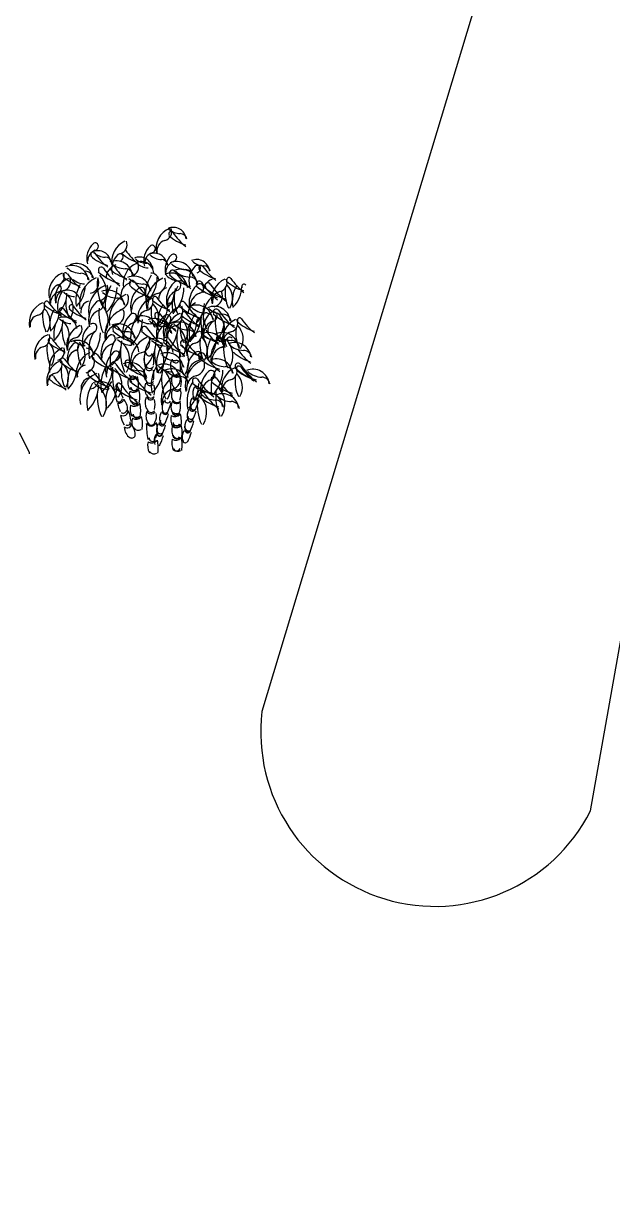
# Model space of a CAD drawing. Header units: millimetres. Extents: x 4028 to 9411, y 1490 to 4747.
# Drawn here: x 5880.9 to 6038.5, y 3564.4 to 3876.7 of the extents above; entities that cross this region are included whole.
import ezdxf

# ---------------------------------------------------------------- set-up
doc = ezdxf.new("R2010")
doc.units = ezdxf.units.MM

# ---------------------------------------------------------------- blocks, each defined once
blk = doc.blocks.new('A$C0EA44169')
at = {"linetype": 'Continuous'}
blk.add_lwpolyline([(1985.5, 1479.5), (2018.4, 1413.5), (2018.4, 1408)], dxfattribs=at)
blk = doc.blocks.new('A$C1FC923AC')
for centre, radius, start, end in [((1511, 2081), 225, 113.4478, 191.4651), ((1353, 2251), 90.3, 284.2349, 23.917), ((1460, 2166), 132, 6.4858, 113.5896), ((1437, 2232), 23.1, 33.8751, 211.0267), ((1533, 2403), 169, 226.5965, 269.2158), ((669, 2108), 31.7, 357.2328, 132.7675), ((1060, 1950), 225, 113.4478, 191.4651), ((902, 2120), 90.3, 284.2349, 23.917), ((1401, 2061), 106, 104.2349, 189.9139), ((1712, 2547), 445, 227.9752, 253.3475), ((1974, 2593), 623, 213.8751, 231.7071), ((1530, 2165), 69.6, 10.6264, 89.2158), ((784, 1984), 201, 132.7675, 195.8501), ((707, 1955), 116, 108.9843, 180.2486), ((646, 2023), 23.1, 33.8751, 211.0267), ((697, 1929), 132, 6.4858, 113.5896), ((771, 2165), 169, 226.5965, 269.2158), ((1183, 2383), 623, 213.8751, 231.7071), ((653, 2109), 47.4, 288.9843, 357.2328), ((1036, 1874), 201, 132.7675, 195.8501), ((921, 1998), 31.7, 357.2328, 132.7675), ((1231, 2368), 445, 227.9752, 253.3475), ((1494, 2414), 623, 213.8751, 231.7071), ((1362, 1960), 201, 132.7675, 195.8501), ((1285, 1930), 116, 108.9843, 180.2486), ((1268, 1904), 132, 6.4858, 113.5896), ((1247, 2084), 31.7, 357.2328, 132.7675), ((1342, 2141), 169, 226.5965, 269.2158), ((1232, 2084), 47.4, 288.9843, 357.2328), ((1579, 1871), 201, 132.7675, 195.8501), ((1464, 1995), 31.7, 357.2328, 132.7675), ((434, 1746), 165, 6.4858, 113.5896), ((478, 1766), 165, 6.4858, 113.5896), ((921, 2338), 445, 227.9752, 253.3475), ((729, 1866), 28.9, 33.8751, 211.0267), ((767, 1927), 69.6, 10.6264, 89.2158), ((924, 1781), 145, 108.9843, 180.2486), ((883, 1793), 165, 6.4858, 113.5896), ((975, 2089), 211, 226.5965, 269.2158), ((1377, 2251), 623, 213.8751, 231.7071), ((905, 1999), 47.4, 288.9843, 357.2328), ((1177, 1726), 225, 113.4478, 191.4651), ((1019, 1897), 90.3, 284.2349, 23.917), ((1119, 1865), 132, 6.4858, 113.5896), ((1193, 2102), 169, 226.5965, 269.2158), ((1133, 1819), 132, 6.4858, 113.5896), ((1207, 2056), 169, 226.5965, 269.2158), ((1189, 1864), 69.6, 10.6264, 89.2158), ((1338, 1903), 69.6, 10.6264, 89.2158), ((1501, 1841), 116, 108.9843, 180.2486), ((1495, 1785), 165, 6.4858, 113.5896), ((1587, 2081), 211, 226.5965, 269.2158), ((1448, 1996), 47.4, 288.9843, 357.2328), ((1820, 1757), 201, 132.7675, 195.8501), ((1698, 1840), 132, 6.4858, 113.5896), ((1771, 2077), 169, 226.5965, 269.2158), ((1705, 1881), 31.7, 357.2328, 132.7675), ((1742, 1888), 23.1, 33.8751, 211.0267), ((2279, 2249), 623, 213.8751, 231.7071), ((1768, 1839), 69.6, 10.6264, 89.2158), ((422, 1627), 225, 113.4478, 191.4651), ((486, 1574), 225, 113.4478, 191.4651), ((264, 1798), 90.3, 284.2349, 23.917), ((366, 1814), 23.1, 33.8751, 211.0267), ((641, 2129), 445, 227.9752, 253.3475), ((328, 1744), 90.3, 284.2349, 23.917), ((526, 2042), 211, 226.5965, 269.2158), ((903, 2174), 623, 213.8751, 231.7071), ((790, 1527), 282, 113.4478, 191.4651), ((522, 1745), 86.9, 10.6264, 89.2158), ((566, 1765), 86.9, 10.6264, 89.2158), ((592, 1739), 113, 284.2349, 23.917), ((1072, 2260), 556, 227.9752, 253.3475), ((545, 1643), 239, 328.7921, 45.0411), ((1400, 2317), 779, 213.8751, 231.7071), ((1115, 2206), 445, 227.9752, 253.3475), ((971, 1791), 86.9, 10.6264, 89.2158), ((1062, 1638), 165, 6.4858, 113.5896), ((1153, 1934), 211, 226.5965, 269.2158), ((1550, 1613), 372, 147.6685, 192.508), ((1468, 1522), 282, 113.4478, 191.4651), ((930, 1800), 368, 316.2933, 359.0179), ((1231, 1747), 86.9, 10.6264, 89.2158), ((1271, 1735), 113, 284.2349, 23.917), ((1440, 1669), 165, 6.4858, 113.5896), ((1532, 1965), 211, 226.5965, 269.2158), ((1452, 1835), 28.9, 33.8751, 211.0267), ((1795, 2229), 556, 227.9752, 253.3475), ((1538, 1709), 165, 6.4858, 113.5896), ((2123, 2286), 779, 213.8751, 231.7071), ((1630, 2005), 211, 226.5965, 269.2158), ((1583, 1783), 86.9, 10.6264, 89.2158), ((1626, 1707), 86.9, 10.6264, 89.2158), ((1689, 1882), 47.4, 288.9843, 357.2328), ((2017, 2203), 445, 227.9752, 253.3475), ((2025, 1767), 23.1, 33.8751, 211.0267), ((2562, 2127), 623, 213.8751, 231.7071), ((408, 1559), 201, 132.7675, 195.8501), ((293, 1683), 31.7, 357.2328, 132.7675), ((278, 1684), 47.4, 288.9843, 357.2328), ((389, 1528), 132, 6.4858, 113.5896), ((562, 1893), 169, 226.5965, 269.2158), ((768, 1558), 297, 147.6685, 192.508), ((272, 1708), 295, 316.2933, 359.0179), ((883, 1451), 282, 113.4478, 191.4651), ((1188, 1721), 499, 174.142, 203.8171), ((685, 1664), 113, 284.2349, 23.917), ((797, 1496), 165, 6.4858, 113.5896), ((1142, 1507), 372, 147.6685, 192.508), ((522, 1694), 368, 316.2933, 359.0179), ((1061, 1608), 132, 104.2349, 189.9139), ((1044, 1729), 28.9, 33.8751, 211.0267), ((1387, 2123), 556, 227.9752, 253.3475), ((1278, 1495), 251, 132.7675, 195.8501), ((1715, 2180), 779, 213.8751, 231.7071), ((1135, 1650), 39.6, 357.2328, 132.7675), ((1149, 1636), 86.9, 10.6264, 89.2158), ((1430, 1576), 116, 108.9843, 180.2486), ((1642, 1557), 251, 132.7675, 195.8501), ((1187, 1684), 295, 316.2933, 359.0179), ((1821, 1502), 372, 147.6685, 192.508), ((1201, 1690), 368, 316.2933, 359.0179), ((1499, 1712), 39.6, 357.2328, 132.7675), ((1479, 1713), 59.3, 288.9843, 357.2328), ((1528, 1667), 86.9, 10.6264, 89.2158), ((1872, 1530), 251, 132.7675, 195.8501), ((2066, 2118), 556, 227.9752, 253.3475), ((1723, 1725), 28.9, 33.8751, 211.0267), ((1729, 1685), 39.6, 357.2328, 132.7675), ((1710, 1686), 59.3, 288.9843, 357.2328), ((2393, 2175), 779, 213.8751, 231.7071), ((1904, 1635), 145, 108.9843, 180.2486), ((1811, 1707), 28.9, 33.8751, 211.0267), ((2154, 2101), 556, 227.9752, 253.3475), ((2482, 2157), 779, 213.8751, 231.7071), ((2074, 1566), 225, 113.4478, 191.4651), ((1916, 1736), 90.3, 284.2349, 23.917), ((2385, 1640), 399, 174.142, 203.8171), ((2300, 2082), 445, 227.9752, 253.3475), ((1871, 1577), 191, 328.7921, 45.0411), ((2356, 1550), 297, 147.6685, 192.508), ((1860, 1700), 295, 316.2933, 359.0179), ((2178, 1699), 23.1, 33.8751, 211.0267), ((175, 1527), 23.1, 33.8751, 211.0267), ((331, 1530), 116, 108.9843, 180.2486), ((376, 1555), 106, 104.2349, 189.9139), ((583, 1487), 297, 147.6685, 192.508), ((87, 1637), 295, 316.2933, 359.0179), ((462, 1765), 169, 226.5965, 269.2158), ((769, 1538), 399, 174.142, 203.8171), ((254, 1476), 191, 328.7921, 45.0411), ((628, 1445), 106, 104.2349, 189.9139), ((852, 1357), 251, 132.7675, 195.8501), ((709, 1512), 39.6, 357.2328, 132.7675), ((889, 1792), 211, 226.5965, 269.2158), ((1091, 1358), 282, 113.4478, 191.4651), ((885, 1494), 86.9, 10.6264, 89.2158), ((894, 1571), 113, 284.2349, 23.917), ((1182, 1458), 145, 108.9843, 180.2486), ((1323, 1372), 225, 113.4478, 191.4651), ((1115, 1651), 59.3, 288.9843, 357.2328), ((1165, 1543), 90.3, 284.2349, 23.917), ((1331, 1498), 132, 104.2349, 189.9139), ((1274, 1573), 23.1, 33.8751, 211.0267), ((1549, 1888), 445, 227.9752, 253.3475), ((1811, 1934), 623, 213.8751, 231.7071), ((1545, 1520), 145, 108.9843, 180.2486), ((1868, 1585), 399, 174.142, 203.8171), ((1554, 1516), 28.9, 33.8751, 211.0267), ((1776, 1493), 145, 108.9843, 180.2486), ((2045, 1389), 282, 113.4478, 191.4651), ((1964, 1546), 106, 104.2349, 189.9139), ((1847, 1602), 113, 284.2349, 23.917), ((223, 1326), 225, 113.4478, 191.4651), ((65, 1496), 90.3, 284.2349, 23.917), ((534, 1400), 399, 174.142, 203.8171), ((449, 1842), 445, 227.9752, 253.3475), ((20, 1337), 191, 328.7921, 45.0411), ((711, 1887), 623, 213.8751, 231.7071), ((505, 1310), 297, 147.6685, 192.508), ((9, 1460), 295, 316.2933, 359.0179), ((327, 1460), 23.1, 33.8751, 211.0267), ((602, 1775), 445, 227.9752, 253.3475), ((864, 1820), 623, 213.8751, 231.7071), ((427, 1488), 23.1, 33.8751, 211.0267), ((701, 1803), 445, 227.9752, 253.3475), ((963, 1848), 623, 213.8751, 231.7071), ((756, 1320), 145, 108.9843, 180.2486), ((1205, 1428), 499, 174.142, 203.8171), ((690, 1513), 59.3, 288.9843, 357.2328), ((562, 1350), 239, 328.7921, 45.0411), ((1047, 1203), 282, 113.4478, 191.4651), ((850, 1416), 113, 284.2349, 23.917), ((1055, 1384), 39.6, 357.2328, 132.7675), ((1213, 1353), 106, 104.2349, 189.9139), ((1634, 1446), 399, 174.142, 203.8171), ((1120, 1384), 191, 328.7921, 45.0411), ((1301, 1406), 28.9, 33.8751, 211.0267), ((1605, 1356), 297, 147.6685, 192.508), ((1109, 1506), 295, 316.2933, 359.0179), ((1972, 1856), 779, 213.8751, 231.7071), ((1641, 1238), 282, 113.4478, 191.4651), ((1617, 1218), 225, 113.4478, 191.4651), ((1427, 1506), 23.1, 33.8751, 211.0267), ((1444, 1451), 113, 284.2349, 23.917), ((1459, 1388), 90.3, 284.2349, 23.917), ((1897, 1910), 556, 227.9752, 253.3475), ((1569, 1419), 23.1, 33.8751, 211.0267), ((2225, 1967), 779, 213.8751, 231.7071), ((2105, 1779), 623, 213.8751, 231.7071), ((1725, 1421), 116, 108.9843, 180.2486), ((1697, 1345), 165, 6.4858, 113.5896), ((1789, 1641), 211, 226.5965, 269.2158), ((1481, 1529), 295, 316.2933, 359.0179), ((2010, 1247), 251, 132.7675, 195.8501), ((2162, 1430), 399, 174.142, 203.8171), ((1785, 1344), 86.9, 10.6264, 89.2158), ((1875, 1332), 165, 6.4858, 113.5896), ((1967, 1628), 211, 226.5965, 269.2158), ((1867, 1402), 39.6, 357.2328, 132.7675), ((2238, 1835), 556, 227.9752, 253.3475), ((1895, 1441), 28.9, 33.8751, 211.0267), ((1742, 1262), 239, 328.7921, 45.0411), ((2566, 1892), 779, 213.8751, 231.7071), ((113, 1306), 106, 104.2349, 189.9139), ((544, 1214), 297, 147.6685, 192.508), ((48, 1364), 295, 316.2933, 359.0179), ((350, 1256), 132, 6.4858, 113.5896), ((423, 1492), 169, 226.5965, 269.2158), ((730, 1265), 399, 174.142, 203.8171), ((215, 1203), 191, 328.7921, 45.0411), ((647, 1282), 39.6, 357.2328, 132.7675), ((910, 1179), 132, 104.2349, 189.9139), ((904, 1155), 165, 6.4858, 113.5896), ((1198, 1229), 251, 132.7675, 195.8501), ((1102, 1192), 145, 108.9843, 180.2486), ((1400, 1183), 372, 147.6685, 192.508), ((780, 1370), 368, 316.2933, 359.0179), ((1035, 1385), 59.3, 288.9843, 357.2328), ((1143, 1235), 165, 6.4858, 113.5896), ((1235, 1531), 211, 226.5965, 269.2158), ((1272, 1208), 165, 6.4858, 113.5896), ((1364, 1504), 211, 226.5965, 269.2158), ((1231, 1233), 86.9, 10.6264, 89.2158), ((1644, 1799), 556, 227.9752, 253.3475), ((1540, 1215), 251, 132.7675, 195.8501), ((1443, 1179), 145, 108.9843, 180.2486), ((1397, 1370), 39.6, 357.2328, 132.7675), ((1504, 1214), 132, 104.2349, 189.9139), ((1763, 1121), 372, 147.6685, 192.508), ((1377, 1371), 59.3, 288.9843, 357.2328), ((1520, 1173), 165, 6.4858, 113.5896), ((1612, 1468), 211, 226.5965, 269.2158), ((1928, 1292), 399, 174.142, 203.8171), ((1843, 1734), 445, 227.9752, 253.3475), ((1414, 1229), 191, 328.7921, 45.0411), ((1899, 1202), 297, 147.6685, 192.508), ((1403, 1352), 295, 316.2933, 359.0179), ((1994, 1219), 372, 147.6685, 192.508), ((1374, 1406), 368, 316.2933, 359.0179), ((1721, 1351), 23.1, 33.8751, 211.0267), ((2239, 1340), 499, 174.142, 203.8171), ((1913, 1210), 145, 108.9843, 180.2486), ((1926, 1243), 116, 108.9843, 180.2486), ((1847, 1402), 59.3, 288.9843, 357.2328), ((2385, 1340), 499, 174.142, 203.8171), ((1683, 1351), 295, 316.2933, 359.0179), ((2182, 1156), 225, 113.4478, 191.4651), ((1963, 1330), 86.9, 10.6264, 89.2158), ((2024, 1326), 90.3, 284.2349, 23.917), ((2408, 1672), 445, 227.9752, 253.3475), ((2134, 1357), 23.1, 33.8751, 211.0267), ((2671, 1717), 623, 213.8751, 231.7071), ((276, 1003), 225, 113.4478, 191.4651), ((118, 1174), 90.3, 284.2349, 23.917), ((603, 1095), 225, 113.4478, 191.4651), ((445, 1266), 90.3, 284.2349, 23.917), ((738, 1144), 201, 132.7675, 195.8501), ((694, 1090), 145, 108.9843, 180.2486), ((974, 1046), 372, 147.6685, 192.508), ((354, 1233), 368, 316.2933, 359.0179), ((627, 1283), 59.3, 288.9843, 357.2328), ((977, 1012), 251, 132.7675, 195.8501), ((833, 1167), 39.6, 357.2328, 132.7675), ((1218, 1662), 556, 227.9752, 253.3475), ((875, 1268), 28.9, 33.8751, 211.0267), ((996, 1451), 211, 226.5965, 269.2158), ((1546, 1719), 779, 213.8751, 231.7071), ((991, 1153), 86.9, 10.6264, 89.2158), ((1168, 1264), 28.9, 33.8751, 211.0267), ((1511, 1657), 556, 227.9752, 253.3475), ((1839, 1714), 779, 213.8751, 231.7071), ((1360, 1206), 86.9, 10.6264, 89.2158), ((1507, 1198), 106, 104.2349, 189.9139), ((1143, 1308), 368, 316.2933, 359.0179), ((1995, 1185), 499, 174.142, 203.8171), ((1352, 1107), 239, 328.7921, 45.0411), ((1818, 1040), 225, 113.4478, 191.4651), ((1608, 1171), 86.9, 10.6264, 89.2158), ((1660, 1210), 90.3, 284.2349, 23.917), ((2044, 1556), 445, 227.9752, 253.3475), ((1770, 1241), 23.1, 33.8751, 211.0267), ((1813, 1066), 165, 6.4858, 113.5896), ((1615, 1051), 191, 328.7921, 45.0411), ((1905, 1362), 211, 226.5965, 269.2158), ((2307, 1601), 623, 213.8751, 231.7071), ((1959, 1066), 165, 6.4858, 113.5896), ((1922, 1173), 23.1, 33.8751, 211.0267), ((2051, 1362), 211, 226.5965, 269.2158), ((2364, 1252), 399, 174.142, 203.8171), ((2073, 1136), 106, 104.2349, 189.9139), ((2033, 1157), 28.9, 33.8751, 211.0267), ((2494, 1230), 399, 174.142, 203.8171), ((1979, 1167), 191, 328.7921, 45.0411), ((167, 984), 106, 104.2349, 189.9139), ((577, 1060), 399, 174.142, 203.8171), ((488, 1466), 445, 227.9752, 253.3475), ((214, 1151), 23.1, 33.8751, 211.0267), ((63, 997), 191, 328.7921, 45.0411), ((426, 869), 225, 113.4478, 191.4651), ((750, 1512), 623, 213.8751, 231.7071), ((267, 1039), 90.3, 284.2349, 23.917), ((586, 971), 201, 132.7675, 195.8501), ((493, 1076), 106, 104.2349, 189.9139), ((487, 987), 165, 6.4858, 113.5896), ((471, 1095), 31.7, 357.2328, 132.7675), ((569, 1269), 169, 226.5965, 269.2158), ((455, 1095), 47.4, 288.9843, 357.2328), ((889, 1060), 399, 174.142, 203.8171), ((375, 997), 191, 328.7921, 45.0411), ((575, 985), 86.9, 10.6264, 89.2158), ((880, 975), 145, 108.9843, 180.2486), ((1191, 966), 372, 147.6685, 192.508), ((814, 1168), 59.3, 288.9843, 357.2328), ((571, 1153), 368, 316.2933, 359.0179), ((948, 1018), 165, 6.4858, 113.5896), ((1040, 1313), 211, 226.5965, 269.2158), ((1423, 1030), 499, 174.142, 203.8171), ((780, 952), 239, 328.7921, 45.0411), ((1309, 924), 282, 113.4478, 191.4651), ((1111, 1137), 113, 284.2349, 23.917), ((1537, 957), 372, 147.6685, 192.508), ((917, 1144), 368, 316.2933, 359.0179), ((1294, 1009), 165, 6.4858, 113.5896), ((1386, 1305), 211, 226.5965, 269.2158), ((1769, 1021), 499, 174.142, 203.8171), ((1661, 904), 372, 147.6685, 192.508), ((1126, 943), 239, 328.7921, 45.0411), ((1041, 1091), 368, 316.2933, 359.0179), ((1390, 1153), 28.9, 33.8751, 211.0267), ((1733, 1547), 556, 227.9752, 253.3475), ((2061, 1603), 779, 213.8751, 231.7071), ((1563, 1126), 28.9, 33.8751, 211.0267), ((1906, 1520), 556, 227.9752, 253.3475), ((1378, 934), 239, 328.7921, 45.0411), ((2234, 1577), 779, 213.8751, 231.7071), ((1709, 1020), 106, 104.2349, 189.9139), ((2130, 1114), 399, 174.142, 203.8171), ((2101, 1024), 297, 147.6685, 192.508), ((1604, 1174), 295, 316.2933, 359.0179), ((2094, 981), 251, 132.7675, 195.8501), ((1998, 944), 145, 108.9843, 180.2486), ((1901, 1065), 86.9, 10.6264, 89.2158), ((1951, 1136), 39.6, 357.2328, 132.7675), ((1931, 1137), 59.3, 288.9843, 357.2328), ((2469, 1074), 499, 174.142, 203.8171), ((1826, 996), 239, 328.7921, 45.0411), ((2084, 965), 165, 6.4858, 113.5896), ((2176, 1261), 211, 226.5965, 269.2158), ((2047, 1065), 86.9, 10.6264, 89.2158), ((338, 949), 23.1, 33.8751, 211.0267), ((875, 1310), 623, 213.8751, 231.7071), ((508, 941), 116, 108.9843, 180.2486), ((702, 819), 225, 113.4478, 191.4651), ((548, 933), 113, 284.2349, 23.917), ((667, 989), 28.9, 33.8751, 211.0267), ((1010, 1383), 556, 227.9752, 253.3475), ((1338, 1440), 779, 213.8751, 231.7071), ((1025, 848), 251, 132.7675, 195.8501), ((882, 1003), 39.6, 357.2328, 132.7675), ((862, 1004), 59.3, 288.9843, 357.2328), ((1000, 923), 28.9, 33.8751, 211.0267), ((1171, 899), 132, 104.2349, 189.9139), ((1318, 966), 156, 160.5731, 203.8357), ((1216, 1032), 36.7, 179.7328, 339.0441), ((973, 950), 290, 349.8827, 10.1173), ((1396, 862), 165, 6.4858, 113.5896), ((1488, 1158), 211, 226.5965, 269.2158), ((1486, 961), 36.7, 179.7328, 339.0441), ((2021, 1012), 499, 174.142, 203.8171), ((1850, 843), 251, 132.7675, 195.8501), ((1707, 998), 39.6, 357.2328, 132.7675), ((1687, 999), 59.3, 288.9843, 357.2328), ((2088, 1392), 556, 227.9752, 253.3475), ((1745, 998), 28.9, 33.8751, 211.0267), ((2416, 1448), 779, 213.8751, 231.7071), ((1897, 800), 165, 6.4858, 113.5896), ((2369, 1362), 445, 227.9752, 253.3475), ((2632, 1408), 623, 213.8751, 231.7071), ((2171, 963), 86.9, 10.6264, 89.2158), ((401, 737), 225, 113.4478, 191.4651), ((243, 908), 90.3, 284.2349, 23.917), ((612, 1264), 445, 227.9752, 253.3475), ((722, 840), 399, 174.142, 203.8171), ((208, 777), 191, 328.7921, 45.0411), ((683, 722), 297, 147.6685, 192.508), ((187, 871), 295, 316.2933, 359.0179), ((592, 799), 106, 104.2349, 189.9139), ((623, 821), 28.9, 33.8751, 211.0267), ((1294, 1271), 779, 213.8751, 231.7071), ((1098, 700), 372, 147.6685, 192.508), ((478, 887), 368, 316.2933, 359.0179), ((929, 811), 145, 108.9843, 180.2486), ((853, 896), 28.9, 33.8751, 211.0267), ((1196, 1290), 556, 227.9752, 253.3475), ((700, 699), 239, 328.7921, 45.0411), ((1524, 1346), 779, 213.8751, 231.7071), ((1019, 761), 165, 6.4858, 113.5896), ((1111, 1056), 211, 226.5965, 269.2158), ((1343, 1316), 556, 227.9752, 253.3475), ((1671, 1373), 779, 213.8751, 231.7071), ((1107, 759), 86.9, 10.6264, 89.2158), ((1318, 816), 156, 160.5731, 203.8357), ((1223, 912), 44.5, 185.9752, 322.9996), ((1216, 881), 36.7, 179.7328, 339.0441), ((1608, 696), 372, 147.6685, 192.508), ((988, 883), 368, 316.2933, 359.0179), ((973, 799), 290, 349.8827, 10.1173), ((1365, 747), 165, 6.4858, 113.5896), ((1457, 1043), 211, 226.5965, 269.2158), ((1197, 681), 239, 328.7921, 45.0411), ((1445, 698), 165, 6.4858, 113.5896), ((1537, 994), 211, 226.5965, 269.2158), ((1588, 896), 156, 160.5731, 203.8357), ((1494, 841), 44.5, 185.9752, 322.9996), ((1484, 861), 86.9, 10.6264, 89.2158), ((1244, 879), 290, 349.8827, 10.1173), ((1863, 689), 282, 113.4478, 191.4651), ((1754, 806), 145, 108.9843, 180.2486), ((1666, 902), 113, 284.2349, 23.917), ((1988, 653), 251, 132.7675, 195.8501), ((1844, 808), 39.6, 357.2328, 132.7675), ((1989, 1096), 211, 226.5965, 269.2158), ((2216, 669), 372, 147.6685, 192.508), ((1596, 856), 368, 316.2933, 359.0179), ((2175, 668), 225, 113.4478, 191.4651), ((1985, 799), 86.9, 10.6264, 89.2158), ((2017, 838), 90.3, 284.2349, 23.917), ((2117, 892), 28.9, 33.8751, 211.0267), ((2460, 1285), 556, 227.9752, 253.3475), ((2126, 869), 23.1, 33.8751, 211.0267), ((2400, 1184), 445, 227.9752, 253.3475), ((2788, 1342), 779, 213.8751, 231.7071), ((2663, 1230), 623, 213.8751, 231.7071), ((2270, 694), 165, 6.4858, 113.5896), ((2361, 990), 211, 226.5965, 269.2158), ((291, 718), 106, 104.2349, 189.9139), ((224, 775), 23.1, 33.8751, 211.0267), ((499, 1090), 445, 227.9752, 253.3475), ((761, 1136), 623, 213.8751, 231.7071), ((794, 556), 282, 113.4478, 191.4651), ((631, 668), 106, 104.2349, 189.9139), ((956, 518), 372, 147.6685, 192.508), ((966, 1214), 556, 227.9752, 253.3475), ((597, 769), 113, 284.2349, 23.917), ((713, 570), 165, 6.4858, 113.5896), ((805, 866), 211, 226.5965, 269.2158), ((1147, 536), 372, 147.6685, 192.508), ((527, 723), 368, 316.2933, 359.0179), ((1343, 777), 499, 174.142, 203.8171), ((907, 688), 28.9, 33.8751, 211.0267), ((1144, 726), 144, 163.9977, 209.6984), ((1043, 823), 67.8, 237.0837, 319.9648), ((1050, 806), 35.6, 179.7406, 330.4189), ((1391, 1152), 556, 227.9752, 253.3475), ((1048, 759), 28.9, 33.8751, 211.0267), ((1719, 1209), 779, 213.8751, 231.7071), ((763, 706), 345, 350.7934, 13.0278), ((1326, 665), 156, 160.5731, 203.8357), ((1223, 762), 44.5, 185.9752, 322.9996), ((1224, 730), 36.7, 179.7328, 339.0441), ((1619, 552), 282, 113.4478, 191.4651), ((1840, 759), 499, 174.142, 203.8171), ((1597, 749), 156, 160.5731, 203.8357), ((1422, 764), 113, 284.2349, 23.917), ((1495, 814), 36.7, 179.7328, 339.0441), ((1532, 697), 86.9, 10.6264, 89.2158), ((1253, 733), 290, 349.8827, 10.1173), ((1726, 665), 132, 104.2349, 189.9139), ((1972, 532), 372, 147.6685, 192.508), ((1352, 719), 368, 316.2933, 359.0179), ((2026, 1135), 556, 227.9752, 253.3475), ((1683, 741), 28.9, 33.8751, 211.0267), ((2354, 1191), 779, 213.8751, 231.7071), ((1891, 616), 145, 108.9843, 180.2486), ((1825, 809), 59.3, 288.9843, 357.2328), ((1873, 754), 28.9, 33.8751, 211.0267), ((2216, 1148), 556, 227.9752, 253.3475), ((2544, 1205), 779, 213.8751, 231.7071), ((2065, 649), 106, 104.2349, 189.9139), ((2486, 742), 399, 174.142, 203.8171), ((1971, 680), 191, 328.7921, 45.0411), ((2357, 692), 86.9, 10.6264, 89.2158), ((336, 706), 368, 316.2933, 359.0179), ((1188, 582), 499, 174.142, 203.8171), ((545, 504), 239, 328.7921, 45.0411), ((853, 686), 35.8, 280.4558, 22.2855), ((1677, 800), 832, 190.9689, 199.1905), ((1250, 1081), 556, 227.9752, 253.3475), ((254, 304), 746, 20.6227, 30.8322), ((1578, 1138), 779, 213.8751, 231.7071), ((1157, 598), 144, 163.9977, 209.6984), ((1066, 697), 54.8, 211.7954, 301.7435), ((1056, 694), 67.8, 237.0837, 319.9648), ((1064, 677), 35.6, 179.7406, 330.4189), ((776, 577), 345, 350.7934, 13.0278), ((1232, 611), 44.5, 185.9752, 322.9996), ((982, 648), 290, 349.8827, 10.1173), ((1482, 527), 132, 104.2349, 189.9139), ((1567, 600), 126, 158.3688, 201.6312), ((1499, 687), 50.6, 207.1784, 320.813), ((1503, 695), 44.5, 185.9752, 322.9996), ((1290, 615), 249, 343.483, 6.1201), ((1788, 615), 130, 149.3483, 195.7775), ((1714, 693), 30, 176.0267, 338.0036), ((1736, 617), 28.9, 33.8751, 211.0267), ((2079, 1011), 556, 227.9752, 253.3475), ((1247, 807), 522, 332.6019, 344.6266), ((1560, 424), 239, 328.7921, 45.0411), ((1797, 462), 165, 6.4858, 113.5896), ((1889, 758), 211, 226.5965, 269.2158), ((2407, 1067), 779, 213.8751, 231.7071), ((2390, 586), 499, 174.142, 203.8171), ((1960, 446), 165, 6.4858, 113.5896), ((1746, 508), 239, 328.7921, 45.0411), ((906, 566), 37.9, 245.7958, 354.678), ((1362, 615), 478, 192.2339, 202.8429), ((903, 574), 60.5, 266.4334, 344.5996), ((863, 459), 133, 346.931, 42.1597), ((1166, 456), 144, 163.9977, 209.6984), ((1065, 552), 67.8, 237.0837, 319.9648), ((1079, 569), 54.8, 211.7954, 301.7435), ((1073, 535), 35.6, 179.7406, 330.4189), ((785, 436), 345, 350.7934, 13.0278), ((1331, 519), 156, 160.5731, 203.8357), ((1229, 584), 36.7, 179.7328, 339.0441), ((986, 502), 290, 349.8827, 10.1173), ((1477, 469), 130, 149.3483, 195.7775), ((1404, 547), 30, 176.0267, 338.0036), ((937, 661), 522, 332.6019, 344.6266), ((1562, 476), 126, 158.3688, 201.6312), ((1499, 572), 50.2, 190.8227, 314.1518), ((1494, 563), 50.6, 207.1784, 320.813), ((1286, 491), 249, 343.483, 6.1201), ((1761, 500), 130, 149.3483, 195.7775), ((1670, 478), 31.4, 163.5277, 279.7837), ((1688, 578), 30, 176.0267, 338.0036), ((1688, 582), 21.1, 173.135, 313.7707), ((1221, 692), 522, 332.6019, 344.6266), ((2203, 502), 499, 174.142, 203.8171), ((1885, 460), 86.9, 10.6264, 89.2158), ((2052, 742), 211, 226.5965, 269.2158), ((2048, 445), 86.9, 10.6264, 89.2158), ((951, 443), 55.5, 243.7425, 354.3289), ((1223, 449), 303, 191.4016, 210.3369), ((952, 450), 36.7, 233.7306, 348.3146), ((573, 273), 463, 7.2441, 20.8495), ((1184, 323), 144, 163.9977, 209.6984), ((1088, 427), 54.8, 211.7954, 301.7435), ((1083, 420), 67.8, 237.0837, 319.9648), ((1090, 402), 35.6, 179.7406, 330.4189), ((803, 303), 345, 350.7934, 13.0278), ((1302, 383), 119, 157.4495, 215.7247), ((1235, 462), 55.7, 211.1994, 317.3883), ((1236, 465), 44.5, 185.9752, 322.9996), ((1194, 380), 96.9, 323.9305, 18.9948), ((1451, 354), 130, 149.3483, 195.7775), ((1377, 431), 30, 176.0267, 338.0036), ((1377, 435), 21.1, 173.135, 313.7707), ((910, 546), 522, 332.6019, 344.6266), ((1579, 350), 144, 163.9977, 209.6984), ((1477, 446), 67.8, 237.0837, 319.9648), ((1494, 447), 50.2, 190.8227, 314.1518), ((1485, 429), 35.6, 179.7406, 330.4189), ((1497, 496), 85.1, 243.1359, 289.242), ((1198, 329), 345, 350.7934, 13.0278), ((1730, 385), 130, 149.3483, 195.7775), ((1635, 356), 30, 176.0267, 338.0036), ((1639, 381), 29.9, 173.0487, 309.7679), ((1657, 463), 30, 176.0267, 338.0036), ((1661, 467), 21.1, 173.135, 313.7707), ((1190, 577), 522, 332.6019, 344.6266), ((1121, 287), 160, 186.2656, 230.6576), ((993, 304), 40.2, 228.4063, 7.7015), ((995, 321), 29.4, 238.1859, 11.7562), ((939, 204), 135, 352.0312, 40.5133), ((1106, 294), 54.8, 211.7954, 301.7435), ((1921, 306), 734, 179.7204, 192.6295), ((1239, 333), 50.4, 202.578, 337.422), ((1239, 330), 37.4, 206.0824, 1.9689), ((1052, 252), 247, 337.9342, 15.7011), ((1420, 239), 130, 149.3483, 195.7775), ((1328, 235), 29.9, 173.0487, 309.7679), ((1346, 316), 30, 176.0267, 338.0036), ((1360, 332), 31.4, 163.5277, 279.7837), ((1351, 320), 21.1, 173.135, 313.7707), ((879, 430), 522, 332.6019, 344.6266), ((1588, 239), 144, 163.9977, 209.6984), ((1486, 335), 67.8, 237.0837, 319.9648), ((1500, 321), 54.8, 211.7954, 301.7435), ((1494, 318), 35.6, 179.7406, 330.4189), ((1497, 332), 45.1, 210.3539, 315.4071), ((1206, 218), 345, 350.7934, 13.0278), ((1618, 279), 44.5, 175.4669, 293.5), ((1708, 278), 130, 149.3483, 195.7775), ((1608, 245), 30, 176.0267, 338.0036), ((1608, 245), 21.1, 173.135, 313.7707), ((1630, 351), 21.1, 173.135, 313.7707), ((1167, 470), 522, 332.6019, 344.6266), ((1040, 199), 37.6, 237.2638, 330.7876), ((1344, 84), 144, 163.9977, 209.6984), ((1242, 180), 67.8, 237.0837, 319.9648), ((1250, 163), 35.6, 179.7406, 330.4189), ((1397, 132), 130, 149.3483, 195.7775), ((1324, 210), 30, 176.0267, 338.0036), ((1320, 205), 21.1, 173.135, 313.7707), ((963, 63), 345, 350.7934, 13.0278), ((857, 324), 522, 332.6019, 344.6266), ((1588, 110), 144, 163.9977, 209.6984), ((1486, 207), 67.8, 237.0837, 319.9648), ((1503, 213), 54.9, 205.4908, 303.4841), ((1494, 190), 35.6, 179.7406, 330.4189), ((1509, 210), 54.8, 211.7954, 301.7435), ((1206, 90), 345, 350.7934, 13.0278), ((1681, 168), 130, 149.3483, 195.7775), ((1581, 134), 21.1, 173.135, 313.7707), ((1141, 359), 522, 332.6019, 344.6266), ((1265, 55), 54.8, 211.7954, 301.7435), ((1492, 70), 40, 199.4821, 340.5179), ((1509, 81), 54.8, 211.7954, 301.7435)]:
    blk.add_arc(centre, radius, start, end)

msp = doc.modelspace()

# ---------------------------------------------------------------- linework, layer by layer
for points in [[(7227.26, 3511.2), (6400.05, 3896.9), (6287.91, 3978.3), (6117.86, 4044.76), (6036.53, 3996.76), (5966.3, 3764.16), (5944.72, 3692.71)], [(6032.64, 3666.16), (6080.89, 3937.68), (6136.34, 3978.3), (6252.03, 3933.09), (6306.39, 3852.77), (5862.79, 2538.38), (5766.89, 2287.49)]]:
    msp.add_lwpolyline(points)
msp.add_arc((5991.05, 3687.27), 46.64, 173.3033, 333.092)

# ---------------------------------------------------------------- block references
for name, p, xscale, yscale, zscale in [('A$C0EA44169', (5720.27, 3648.43), 0.08035240361941537, 0.08035240361941537, 0.08035240361941537), ('A$C1FC923AC', (5882.51, 3761.56), 0.02636210259214064, 0.02636210259214064, 0.02636210259214064)]:
    msp.add_blockref(name, p, dxfattribs=dict(xscale=xscale, yscale=yscale, zscale=zscale))

doc.saveas('drawing.dxf')
